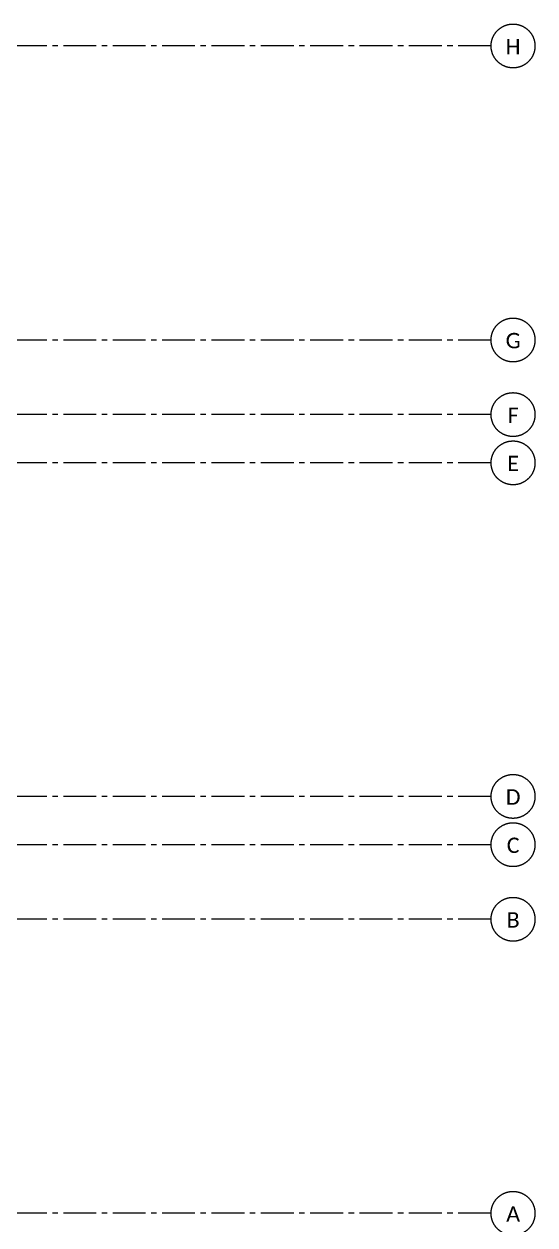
# Model space of a CAD drawing. Header units: millimetres. Extents: x -967280 to 3852, y 2833 to 1955156.
# Drawn here: x -692652 to -681004, y 386972 to 414337 of the extents above; entities that cross this region are included whole.
import ezdxf

# ---------------------------------------------------------------- set-up
doc = ezdxf.new("R2010")
doc.units = ezdxf.units.MM
doc.header["$LTSCALE"] = 1000
doc.linetypes.add('Columns_Structural070816$0$CENTER2', pattern=[1.125, 0.75, -0.125, 0.125, -0.125])
doc.linetypes.add('HRZN_Line-Ptrn-Sold', pattern=[9144001.0, 9144000.0, -1])
doc.layers.add('_N-DIM 3', color=7, linetype='Continuous')
doc.layers.add('A-AX-ATT-100', color=7, linetype='HRZN_Line-Ptrn-Sold', lineweight=18)
doc.layers.add('ST-000-AXIS', color=9, linetype='Columns_Structural070816$0$CENTER2', lineweight=9)
doc.styles.add('Calibri_2', font='calibri.ttf', dxfattribs={"height": 300})

# ---------------------------------------------------------------- blocks, each defined once
blk = doc.blocks.new('Grid - HRZN_G-Datm-Grid-Head-1554275-FIRST FLOOR FFL_1_')
at = {"layer": 'A-AX-ATT-100'}
blk.add_circle((0, 0), 5, dxfattribs=at)
blk = doc.blocks.new('AXES-00')
at = {"layer": 'ST-000-AXIS'}
for p, q in [((575723.2, 737039.7), (505674.3, 737039.7)), ((575723.2, 730339.7), (505674.3, 730339.7)), ((575723.2, 728639.7), (505674.3, 728639.7)), ((575723.2, 727539.7), (505674.3, 727539.7)), ((575723.2, 719939.7), (505674.3, 719939.7)), ((575723.2, 718839.7), (505674.3, 718839.7)), ((575723.2, 717139.7), (505674.3, 717139.7)), ((575723.2, 710439.7), (505674.3, 710439.7))]:
    blk.add_line(p, q, dxfattribs=at)
at = {"layer": 'A-AX-ATT-100', "xscale": 100.0000000000001, "yscale": 100.0000000000001, "zscale": 100.0000000000001, "rotation": 90}
for p in [(576223.2, 737039.7), (576223.2, 730339.7), (576223.2, 728639.7), (576223.2, 727539.7), (576223.2, 719939.7), (576223.2, 718839.7), (576223.2, 717139.7), (576223.2, 710439.7)]:
    blk.add_blockref('Grid - HRZN_G-Datm-Grid-Head-1554275-FIRST FLOOR FFL_1_', p, dxfattribs=at)
at = {"layer": 'A-AX-ATT-100', "linetype": 'Continuous', "lineweight": 13, "char_height": 350, "attachment_point": 1, "style": 'Calibri_2'}
for s, insert, width in [('H', (576054.2, 737201), 416.877), ('G', (576054.2, 730501), 416.877), ('F', (576100.7, 728801), 304.641), ('E', (576090.7, 727701), 328.692), ('D', (576057.7, 720101), 408.861), ('C', (576080.7, 719001), 352.742), ('B', (576077.2, 717301), 360.759), ('A', (576067.7, 710601), 384.81)]:
    blk.add_mtext(s, dxfattribs=dict(at, insert=insert, width=width))

msp = doc.modelspace()

# ---------------------------------------------------------------- block references
at = {"layer": '_N-DIM 3', "color": 6, "linetype": 'Continuous', "ltscale": 30}
msp.add_blockref('AXES-00', (-1257727.6, -323202.4), dxfattribs=at)

doc.saveas('drawing.dxf')
